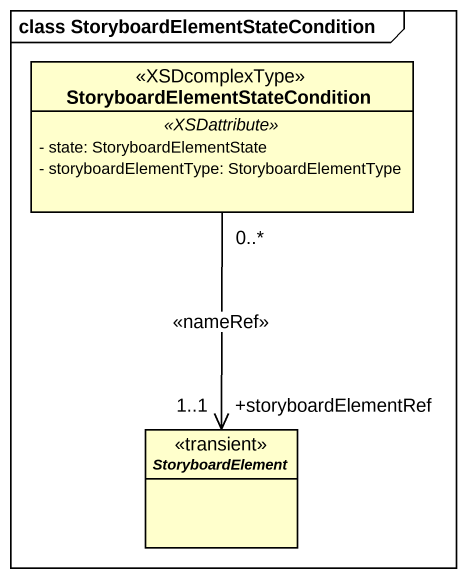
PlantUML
@startuml
mainframe class StoryboardElementStateCondition
hide circle
hide empty members
skinparam classAttributeIconSize 0
class "StoryboardElementStateCondition" as StoryboardElementStateCondit <<XSDcomplexType>> {
  .. <<XSDattribute>> ..
  - state: StoryboardElementState
  - storyboardElementType: StoryboardElementType
}
interface StoryboardElement <<transient>>
StoryboardElementStateCondit "0..*" --> "+storyboardElementRef\n1..1" StoryboardElement : <<nameRef>>
@enduml
